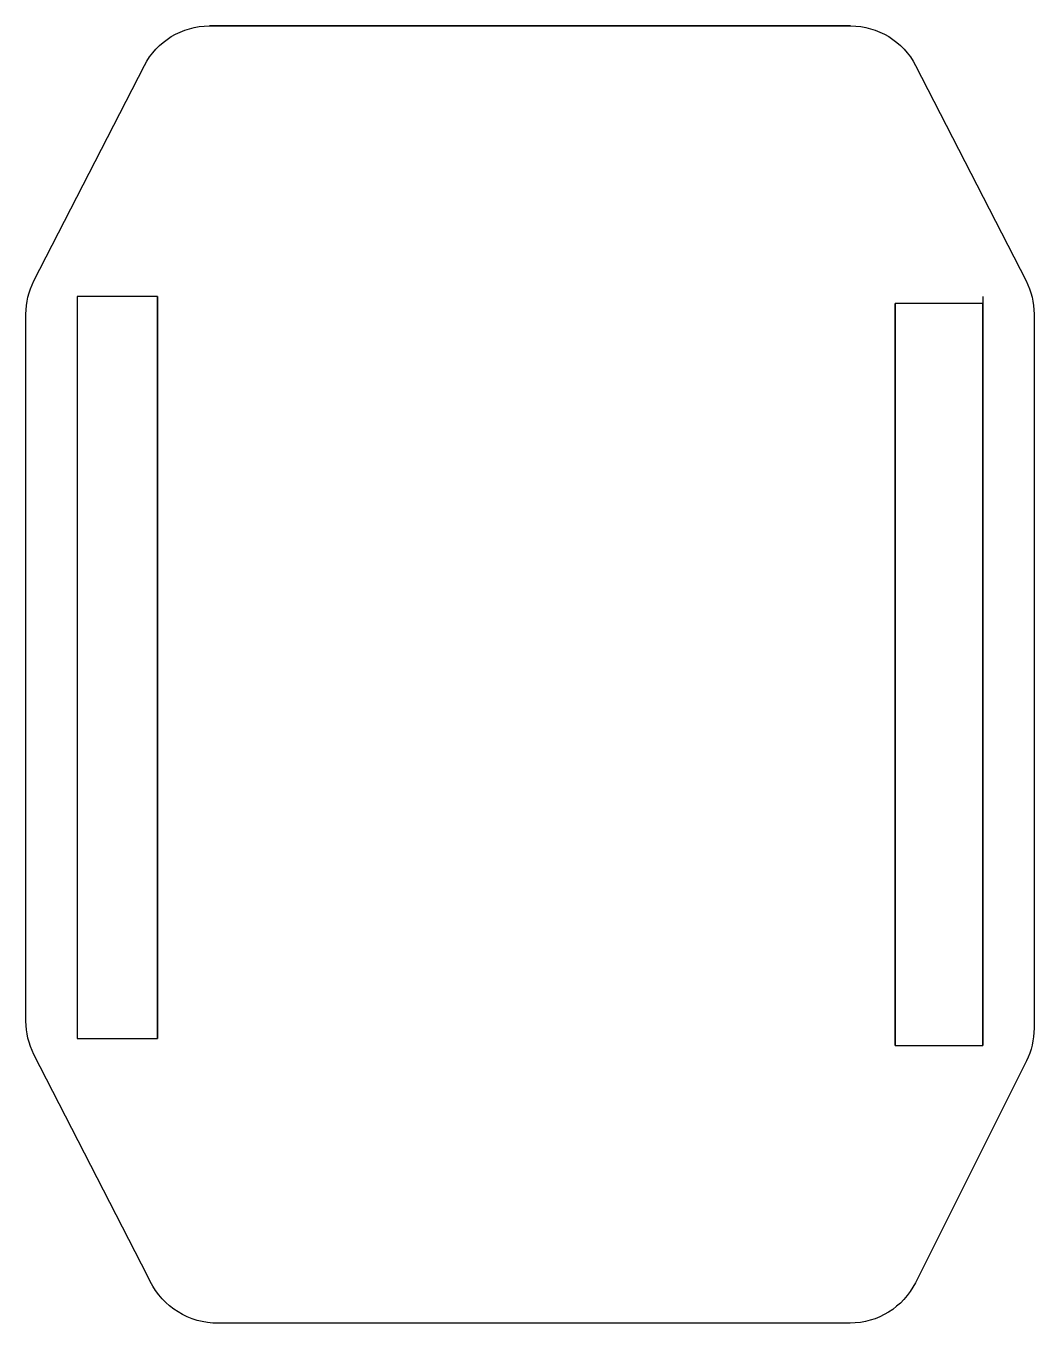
# Model space of a CAD drawing. Header units: millimetres. Extents: x -6.5 to 62.5, y -0.6 to 88.2.
import ezdxf

# ---------------------------------------------------------------- set-up
doc = ezdxf.new("R2010")
doc.units = ezdxf.units.MM
doc.layers.get('0').update_dxf_attribs({"linetype": 'CONTINUOUS'})

msp = doc.modelspace()

# ---------------------------------------------------------------- linework, layer by layer
for p, q in [((49.901, 88.182), (6.011, 88.182)), ((-3.044, 69.652), (-3.044, 18.852)), ((58.956, 69.652), (58.956, 18.382)), ((52.956, 18.382), (52.956, 69.182)), ((49.866, -0.618), (6.252, -0.618))]:
    msp.add_line(p, q)
msp.add_lwpolyline([(6.011, 88.182), (49.901, 88.182, -0.281354), (54.35, 85.463), (61.905, 70.726, -0.118992), (62.456, 68.445), (62.456, 19.562, -0.116434), (61.928, 17.326), (54.338, 2.146, -0.284079), (49.866, -0.618), (6.252, -0.618, -0.285501), (1.804, 2.57), (-5.993, 17.778, -0.118992), (-6.544, 20.059), (-6.544, 68.445, -0.118992), (-5.993, 70.726), (1.562, 85.463, -0.281354)], format="xyb", close=True)
for points in [[(-3.044, 18.852), (2.456, 18.852), (2.456, 69.652), (2.456, 18.852), (2.456, 69.652), (-3.044, 69.652)], [(52.956, 69.182), (52.956, 18.382), (58.956, 18.382), (58.956, 69.182)]]:
    msp.add_lwpolyline(points, close=True)

doc.saveas('drawing.dxf')
